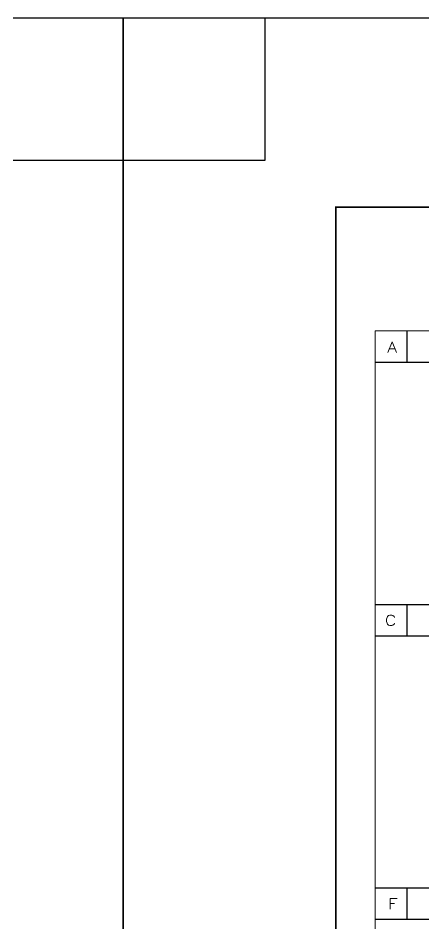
# Model space of a CAD drawing. Header units: millimetres. Extents: x 2237537 to 2823092, y 532110 to 734861.
# Drawn here: x 2724938 to 2742204, y 563452 to 602024 of the extents above; entities that cross this region are included whole.
import ezdxf
from ezdxf.lldxf.tags import DXFTag

# ---------------------------------------------------------------- set-up
doc = ezdxf.new("R2010")
doc.units = ezdxf.units.MM
doc.header["$LTSCALE"] = 300
doc.header["$MEASUREMENT"] = 0
doc.layers.get('0').update_dxf_attribs({"lineweight": 0})
doc.layers.add('1', color=1, linetype='DASHED')
doc.layers.add('FORM', color=4, linetype='Continuous')
doc.styles.add('HS', font='romans__.ttf', dxfattribs={"width": 1.1, "bigfont": 'ghs'})
tags = doc.linetypes.add('DASHED', pattern=[3, 2, -1]).pattern_tags.tags
tags[6:7] = [DXFTag(74, 4), DXFTag(75, 0), DXFTag(340, '0'), DXFTag(46, 1.0), DXFTag(50, 0.0), DXFTag(44, 0.0), DXFTag(45, 0.0)]
tags[4:5] = [DXFTag(74, 4), DXFTag(75, 0), DXFTag(340, '0'), DXFTag(46, 1.0), DXFTag(50, 0.0), DXFTag(44, 0.0), DXFTag(45, 0.0)]

# ---------------------------------------------------------------- blocks, each defined once
blk = doc.blocks.new('FORM')
at = {"layer": 'FORM', "flags": 128}
blk.add_lwpolyline([(162564, 26543), (159542, 26543), (159542, 23521), (162564, 23521), (162564, 58478), (159542, 58478), (159542, 55456), (162564, 55456), (162564, 58478), (115719, 58478), (115719, 55456), (118742, 55456), (118742, 58478), (115719, 58478), (115719, 23521), (118742, 23521), (118742, 26543), (115719, 26543), (115719, 23521), (162564, 23521)], dxfattribs=at)
at = {"layer": 'FORM', "const_width": 37.8}
blk.add_lwpolyline([(120245, 27347), (120245, 54452), (159038, 54452), (159038, 27347)], close=True, dxfattribs=at)

msp = doc.modelspace()

# ---------------------------------------------------------------- linework, layer by layer
for p, q in [((2806223.2, 588710.5, 1086.7), (2740136.6, 588710.5, 1086.7)), ((2740136.6, 588710.5, 1086.7), (2740136.6, 542189, 1086.7))]:
    msp.add_line(p, q)
at = {"layer": '1', "color": 7}
for p, q in [((2740136.6, 587367.8, 1086.7), (2806223.2, 587367.8, 1086.7)), ((2740136.6, 577055.5, 1086.7), (2806223.2, 577055.5, 1086.7)), ((2740136.6, 575713.3, 1086.7), (2806223.2, 575713.3, 1086.7)), ((2740136.6, 564990.2, 1086.7), (2806223.2, 564990.2, 1086.7)), ((2740136.6, 563648, 1086.7), (2806223.2, 563648, 1086.7))]:
    msp.add_line(p, q, dxfattribs=at)
at = {"layer": '1', "color": 7, "elevation": 1086.7}
for points in [[(2741484.2, 588709.9), (2741484.2, 587367.8)], [(2741473.6, 577055.5), (2741473.6, 575713.3)], [(2741473.6, 564990.2), (2741473.6, 563648)]]:
    msp.add_lwpolyline(points, dxfattribs=at)

# ---------------------------------------------------------------- block references
at = {"xscale": 2, "yscale": 2, "zscale": 2}
for p in [(2404275.7, 485067.7), (2497964.6, 485067.7)]:
    msp.add_blockref('FORM', p, dxfattribs=at)

# ---------------------------------------------------------------- texts
at = {"layer": '1', "color": 2, "style": 'HS', "width": 1.2}
for s, p in [('A', (2740651.4, 587787, 1086.7)), ('C', (2740543.8, 576152.8, 1086.7)), ('F', (2740676.4, 564078.8, 1086.7))]:
    msp.add_text(s, height=447.4, dxfattribs=at).set_placement(p)

doc.saveas('drawing.dxf')
